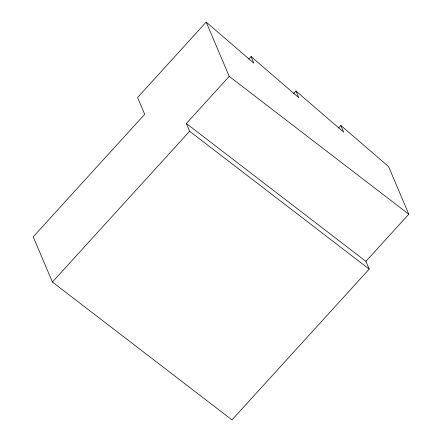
<?xml version="1.0" encoding="UTF-8"?>
<svg xmlns="http://www.w3.org/2000/svg" width="442" height="442" viewBox="0 0 442 442"><rect width="100%" height="100%" fill="white"/><g stroke="black" fill="none" stroke-linecap="round" stroke-linejoin="round"><path stroke-width="0.66" d="M206.182 22.1L137.572 97.5L144.7 114.296L33.205 236.818L52.405 282.046L231.978 419.9L369.203 269.106L365.91 261.349L186.336 123.495L229.221 76.372L206.182 22.1L253.89 63.2L251.078 56.565L248.758 59.112M52.405 282.046L189.629 131.252L186.336 123.495M293.648 93.577L295.969 91.024L343.677 132.125L340.859 125.489L338.544 128.036M365.91 261.349L408.795 214.226L388.573 166.59L340.859 125.489M229.221 76.372L408.795 214.226M189.629 131.252L369.203 269.106M251.078 56.565L298.786 97.66L295.969 91.024"/></g></svg>
